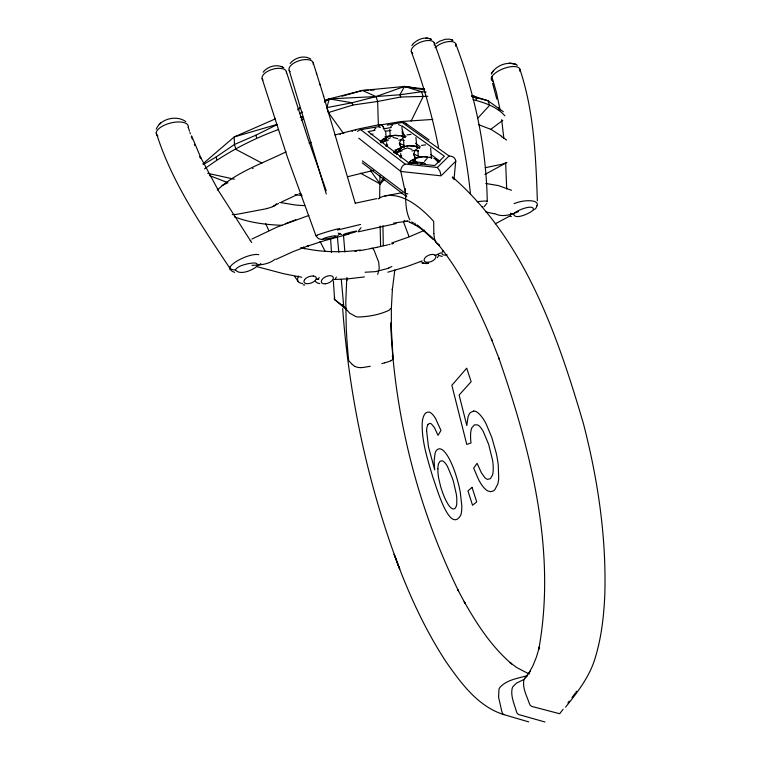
<?xml version="1.0" encoding="UTF-8"?>
<svg xmlns="http://www.w3.org/2000/svg" width="761" height="761" viewBox="0 0 761 761"><rect width="100%" height="100%" fill="white"/><g stroke="black" fill="none" stroke-linecap="round" stroke-linejoin="round"><path stroke-width="1.14" d="M426.598 430.631L428.453 446.755L434.693 469.841L434.103 461.014L435.035 453.442A31.791 9.845 75.3 0 1 436.472 450.303C441.095 445.337 446.222 453.661 448.381 457.237C453.299 465.96 456.334 475.596 458.778 485.261A41.104 12.661 75.3 0 1 460.319 492.567L461.794 505.675A30.84 9.56 75.2 0 1 461.623 510.84A31.762 9.845 75.2 0 1 460.862 514.94C449.351 535.706 435.292 482.75 433.009 477.756C427.825 460.015 421.689 441.913 422.193 423.192C422.46 419.102 423.82 411.026 429.499 412.177A27.463 8.485 75.9 0 1 432.486 414.374A27.377 8.466 75.9 0 1 435.653 418.74L440.98 430.488L438.032 435.321L434.322 427.406L431.525 424.067A17.18 5.298 75.9 0 0 429.651 423.43L428.576 423.953A22.288 6.878 75.8 0 0 427.967 424.686M379.672 198.212L379.939 175.715M396.776 154.578L396.871 152.59L399.582 149.051L402.388 146.863L408.895 145.693L415.316 146.217L419.701 147.843M393.028 357.927L393.037 358.383A9.256 3.824 -5.1 0 1 392.895 358.945A7.543 3.12 -5 0 1 391.211 360.533L390.992 360.647M346.788 278.069L345.779 301.908L346.255 327.991A266.521 83.044 75.6 0 0 348.671 360.581L352.248 364.443M453.984 179.72L455.715 161.256L441.913 175.03M394.835 269.936L392.334 289.741L392.429 288.78L391.354 308.291L391.373 329.037L393.047 358.241M235.358 269.803C239.591 275.91 253.451 270.136 257.694 265.541C257.713 261.365 250.75 263.439 247.943 263.734C243.539 264.933 238.126 265.827 235.358 269.803A5.593 5.08 19.6 0 1 229.232 267.301C201.028 224.79 171.482 181.86 156.233 132.652A16.466 7.125 -14.2 0 1 173.527 122.407A16.466 7.125 -14.2 0 1 188.262 127.315L189.518 131.225M343.582 133.517L328.391 112.571L326.821 107.615L329.304 98.901L362.398 90.464L404.471 86.459L424.467 88.932M576.438 691.264L576.02 692.187M156.224 129.151C160.495 118.526 176.913 114.863 185.827 121.636M486.897 203.32L484.205 206.564M491.283 74.159C495.421 65.617 507.14 61.051 515.996 64.523L513.761 63.62L509.166 63.306L513.761 63.62L517.356 65.303M336.391 277.033L335.135 279.258M361.037 227.71L358.65 230.735M390.355 308.547L390.06 309.185A8.799 3.986 -3.2 0 1 389.052 310.25C379.577 314.75 368.676 316.69 358.222 316.985A8.847 4.024 -3.7 0 1 355.967 316.633L349.67 313.151L342.583 305.094A4.899 2.197 -3.9 0 1 342.374 304.609M383.335 177.57L380.186 183.972L360.505 173.213M411.111 121.085L423.173 96.571L421.556 91.739L404.471 86.459L376.029 96.552L352.115 102.764L326.821 107.615M413.252 87.962L404.471 86.459L399.944 94.754L400.686 97.008L427.844 96.314M437.451 257.665L438.326 256.134M319.201 277.603L317.946 279.477M424.438 161.408L427.206 158.383M374.165 129.579L375.829 128.105M217.313 190.06C236.214 172.062 263.011 163.225 286.05 151.839M527.601 675.445L524.557 678.631A8.923 8.19 50 0 0 523.806 680.448C522.493 688.096 526.507 695.402 528.962 702.441A96.761 86.221 50.3 0 0 529.846 704.562A3.377 3.101 52.3 0 0 530.436 705.495L531.958 706.474L559.696 713.732L563.121 709.214M340.043 233.266L338.217 235.349M533.423 209.751C534.232 203.235 515.539 210.835 513.761 213.717C513.704 220.69 530.94 213.175 533.423 209.751A5.146 4.461 37.7 0 0 536.705 205.974M491.825 72.904L493.547 70.44M411.834 45.631L412.823 44.224M371.301 248.476L372.557 248.219L374.136 250.426L378.712 262.212L379.244 268.5L377.684 274.417M411.33 163.672L414.07 160.029L416.885 157.746L423.516 156.528L431.972 157.784M565.537 707.169C578.065 691.587 590.641 675.311 595.853 655.649C601.628 635.958 603.863 615.449 604.795 595.007C606.527 537.095 597.851 479.24 583.335 423.278C557.214 334.45 524.567 239.791 452.662 177.199M567.896 702.907L569.257 701.109M571.968 697.533L575.345 693.071M524.919 678.061L530.569 670.831L528.857 673.105L532.881 665.827L536.438 657.038L539.463 646.802L538.769 649.285C556.681 551.345 530.883 450.255 498.778 357.936L499.302 359.259L491.425 339.149L492.063 340.766C477.718 306.445 461.128 272.505 437.47 243.53M263.106 72.219C267.691 66.207 277.289 63.601 283.863 67.815M390.821 126.526L392.543 125.137M290.122 63.515C294.745 57.56 304.276 54.821 310.83 59.13M477.556 118.402L489.599 105.341L488.01 100.737L471.753 95.591M413.042 43.967C417.342 39.363 424.895 36.309 430.907 39.201L429.994 38.763L431.392 39.334M385.066 178.816L380.186 183.972L370.521 170.645M275.235 259.101C268.947 264.438 259.843 265.151 251.929 265.342M408.4 163.558C412.852 157.946 420.804 156.072 427.615 157.089M394.074 152.533L397.08 149.432L402.388 146.863L404.139 146.883M380.386 141.984C386.274 134.887 397.347 133.746 405.461 137.408M159.163 124.452L160.742 122.882M357.575 131.472A5.593 5.07 -57.2 0 1 360.781 129.693L405.137 164.062L437.318 167.468L449.114 155.957L402.16 122.483L387.216 125.089M378.854 125.213L400.904 121.56L432.876 119.429M378.892 125.204L380.414 124.519M380.395 141.517L383.335 138.968L385.732 138.559L388.529 136.457L391.725 135.886M202.911 163.824L234.236 136.932L275.463 118.83M394.055 152.019L397.08 149.432L399.582 149.051L402.15 150.992M408.334 163.006L411.454 160.381L414.07 160.029L416.752 162.064L417.58 163.872M274.826 205.299L275.71 204.557A10.882 9.693 22.2 0 0 276.462 203.748M204.538 168.904C226.997 152.248 252.348 139.101 278.602 129.475M436.005 43.558L439.382 41.313L445.318 39.268L449.494 39.153L452.481 40.19M490.465 129.579L502.736 120.362M297.637 109.898L300.414 107.872L298.245 108.823M203.273 164.576L216.067 157.023L234.455 144.476L255.848 135.22L277.099 124.614M324.348 102.174L329.304 98.901L376.029 96.552L399.944 94.754L421.556 91.739L426.141 92.024M388.186 139.035L390.355 137.798M412.148 163.149L415.411 161.047M394.854 153.494L400.866 150.022M402.284 149.689L407.23 147.986L412.062 149.356M420.405 164.462L423.392 162.635L425.466 163.653M379.501 197.898C391.582 191.82 405.946 197.822 415.953 205.223A266.54 83.054 75.6 0 1 433.675 221.394L433.827 233.475M222.098 185.522L226.417 183.43M518.602 211.577C511.43 214.592 502.022 217.751 494.717 213.508M385.722 146.093L387.701 144.951M399.658 156.823L401.694 155.663M506.95 162.435L484.871 174.497M407.582 221.08L405.642 221.527L404.12 220.367M408.324 163.32L410.274 162.293M495.335 223.753L510.555 215.639M298.341 109.004L300.414 107.872M252.652 168.628L253.166 168.352M394.065 152.343L395.996 151.353L396.034 151.934M272.685 206.583L278.602 203.472M251.92 239.049L277.08 227.063L308.871 215.449M281.627 201.941L297.532 194.502M299.473 113.589L302.669 112.019M325.042 101.004L329.304 98.901L352.115 102.764L352.857 105.047L377.637 101.46L400.686 97.008M276.195 259.292L293.251 251.558L308.738 245.679L306.949 246.298L323.606 240.904L348.89 234.055M380.433 141.85L381.356 141.86M381.09 142.897L386.959 139.482L385.732 138.559L383.04 141.993L388.186 140.414M434.969 255.544L440.743 252.899M424.724 230.203L408.876 237.004L391.82 242.968M506.094 162.835L503.069 163.919A57.655 49.246 33 0 1 501.585 164.338L485.242 167.715M301.194 120.029L303.344 119.125L302.545 116.566L300.329 117.251M410.312 162.873L409.237 162.864M523.692 679.611L516.557 683.064L512.971 686.603A8.723 8.086 72.6 0 0 512.163 688.42C510.555 695.954 514.046 703.392 516.101 710.508A94.012 85.337 69.9 0 0 516.862 712.638A3.301 3.054 74.5 0 0 517.385 713.571L518.793 714.56L545.009 722.008M388.89 268.186L375.468 271.639L365.042 272.238M422.222 260.937L406.193 266.807L387.844 272.2M285.289 223.705L295.772 219.786M418.626 157.717L420.196 157.137M401.703 193.684L402.046 193.579A29.289 9.389 83 0 1 402.179 193.551M227.444 183.04L227.986 182.84M309.061 143.135L311.201 142.402M324.861 100.281L329.304 98.901M328.391 112.571L352.857 105.047M396.871 152.59L401.095 151.315M412.414 163.349L416.752 162.064L423.392 162.635M277.042 124.414L234.236 136.932L234.455 144.476L235.939 149.403L261.984 163.12M334.983 134.963L358.907 128.866L379.825 124.604M421.499 145.408L425.589 144.894M337.437 230.05L360.543 224.457M370.959 134.611L373.052 134.022M250.169 240.609L250.702 240.457M330.845 99.33L334.222 98.378M342.117 96.162L362.398 90.464L368.286 90.255M407.021 134.887L411.035 134.393M347.701 176.704L373.461 170.369M384.771 362.835L381.879 363.596M339.986 134.336L340.614 134.164M343.163 133.498L343.801 133.327M266.702 208.676L237.261 214.25A62.316 54.887 19.6 0 1 235.491 214.44L232.295 214.612M390.307 136.514L394.911 135.325L398.888 135.896M406.051 146.407L408.895 145.693L415.316 146.217L417.922 148.138L415.173 150.345L411.901 150.944M393.076 243.606L391.734 243.92M352.048 131.273L352.676 131.12M390.07 244.319L388.738 244.633M387.739 244.871L385.076 245.489M355.216 130.521L355.844 130.369M358.288 231.801L396.139 223.591M384.41 245.641L377.104 247.268M402.436 135.211L403.929 134.878L402.189 129.751M355.349 203.216L376.762 198.602M471.658 96.495L473.932 96L478.07 98.274M376.771 247.335L367.544 249.218M408.276 221.051L393.732 223.068M370.284 366.241L368.467 366.602M527.554 675.549C518.098 678.355 506.731 679.697 499.863 687.44A8.457 7.8 -85.3 0 0 498.988 689.209L498.579 697.133L501.642 710.726A90.73 82.473 -89 0 0 502.26 712.791A3.187 2.93 -84 0 0 502.707 713.704L504.01 714.665L528.686 721.885M384.904 195.958L402.179 192.657M366.564 249.408L363.292 250.017M362.645 250.141L359.401 250.721M398.783 140.157L400.923 139.777L404.196 140.405M384.923 136.799L390.735 135.772M375.04 130.369L368.048 131.586L408.667 162.797L434.74 165.556L444.367 156.224L401.827 125.679L402.055 129.123M383.192 128.942L391.344 127.515M360.781 129.693L379.168 126.488M356.814 251.168L354.892 251.491M384.743 130.112L385.142 131.244L391.011 130.397M364.433 276.928L347.254 278.926L333.965 279.487M428.576 263.258L422.65 263.125M428.262 263.306L426.17 263.591L426.655 263.525M360.419 249.998C340.576 252.804 320.219 252.186 300.681 247.629M473.751 410.997L470.384 412.576A34.521 11.662 75.6 0 0 467.948 417.428L466.807 425.523L459.121 395.035L471.145 381.708L466.721 368.172L451.863 385.304L466.759 444.443L471.011 442.94A26.369 8.885 75.5 0 1 470.726 432.457A22.84 7.686 75.5 0 1 471.915 427.692L474.455 424.857L477.623 424.904A21.631 7.306 75.6 0 1 480.096 426.883A22.982 7.753 75.5 0 1 483.178 431.278L488.676 444.453L492.586 460.329A25.96 8.752 75.4 0 1 493.214 466.55L493.185 470.84A22.716 7.667 75.4 0 1 492.51 475.026L490.379 478.669L487.544 479.363A20.766 7.001 75.4 0 1 484.747 477.508L481.266 472.552L477.109 463.335L473.665 468.148L478.669 479.791A33.494 11.263 75.4 0 0 482.645 486.127A35.196 11.853 75.4 0 0 484.015 487.782A33.722 11.348 75.4 0 0 488.039 491.045L490.569 491.682L492.985 491.092A52.928 17.826 75.6 0 0 494.831 489.703L497.789 484.015A34.939 11.805 75.4 0 0 498.693 478.289L498.284 465.475A42.397 14.269 75.5 0 0 496.162 452.814L491.787 437.413L486.098 423.791A35.853 12.109 75.5 0 0 482.312 417.589L481.532 416.562A39.41 13.298 75.5 0 0 479.211 413.946L477.033 412.158A32.951 11.139 75.6 0 0 473.751 410.997M370.636 90.169L374.174 90.045M379.092 127.239L380.519 127.239M425.989 38.136L427.863 38.164M321.884 239.506L318.678 238.773L316.348 236.49M393.028 137.37L397.737 138.702M282.283 225.323C266.036 224.752 249.57 222.745 234.34 216.78M485.803 183.487L498.303 185.57L511.573 190.298M316.405 278.935L318.745 279.116M358.726 138.16L400.8 171.463L441.095 175.839L439.887 171.044L437.318 167.468M422.384 89.17L424.714 89.427M485.784 211.919L494.45 213.831M473.028 99.615C484.396 102.602 496.99 106.664 504.895 115.872M407.877 193.836L405.575 193.513L362.379 160.866M301.794 277.27L283.615 273.722L256.79 266.607M442.217 256.447L438.612 255.392M404.471 86.459L423.906 89.827M295.106 194.464L302.136 195.71M303.144 284.757L304.79 285.061M418.512 150.982L415.173 150.345L413.67 153.998L415.535 158.849L413.67 153.998L419.064 156.386M341.546 234.616L338.236 233.113M207.696 173.308L234.302 179.206M299.063 193.57L301.375 194.084M279.715 202.436L295.192 204.966A152.676 59.729 -18.4 0 0 304.695 205.632M414.612 223.277L415.259 223.439M472.258 96.666L488.01 100.737L503.316 111.705M416.619 147.177L419.758 147.986M401.171 135.819L404.471 137.275M424.248 263.525L421.917 262.925L423.62 263.373M437.451 161.532L438.469 161.855L436.243 160.371L435.72 159.173L433.846 158.478M478.717 124.718L491.149 129.456L501.746 136.257M504.01 714.665C477.908 706.598 460.824 682.893 445.851 661.499C424.096 628.158 407.687 591.611 394.141 554.255L399.715 569.209C368.105 485.718 349.194 397.546 342.669 308.547M234.626 272.371L231.848 271.22M410.407 222.488L409.028 222.003L416.067 225.304L414.888 224.647L422.269 229.556L432.895 239.201M227.206 182.431L209.408 175.544M381.099 124.671L381.508 124.909M510.365 216.114L511.392 216.514M281.123 66.416L282.569 66.987M501.252 136.523L505.685 139.301M438.45 161.418L439.335 161.779M452.947 40.304L451.13 39.505M529.199 674.018L516.757 667.587L509.918 662.47L511.696 663.915C491.644 646.821 477.08 624.41 464.2 601.685L465 603.178L457.884 589.851L458.607 591.183C417.713 507.882 394.398 415.677 390.65 322.968M404.7 145.665L399.411 143.325L400.923 139.777L403.672 137.655L402.417 136.742M362.398 90.464L376.029 96.552L377.637 101.46L378.369 125.032M412.833 222.583L413.404 222.849M398.469 124.566L400.619 125.613M355.14 366.469L356.348 366.973A9.046 3.757 -5.4 0 0 357.08 367.202A7.534 3.13 -5.5 0 0 360.676 367.573M381.29 124.794L382.469 125.86M439.202 161.475L435.72 159.173L438.992 162.036M405.87 123.415L429.033 139.862M406.117 136.476L402.35 133.717L402.189 131.32M415.554 143.363L420.272 146.806M430.64 154.388L440.077 161.275M430.098 157.089L431.468 158.088M333.356 280.78L334.593 299.549L342.003 305.19M362.265 162.892L406.384 196.538M417.237 224.923L431.753 237.299L439.335 245.632M334.593 299.549L343.848 307.473A4.813 2.644 -30.4 0 0 346.322 308.234M505.941 139.548L506.436 140.062M381.936 125.318L383.087 126.764M382.479 125.946L383.534 127.544M294.612 276.367L298.283 281.732M251.701 242.607L218.683 191.03L200.457 157.061M452.338 177.009L452.89 178.103A5.936 5.089 -52.5 0 1 452.995 178.502M409.884 219.919C405.042 210.255 405.889 198.954 405.233 188.414M303.62 246.906L304.752 248.857M383.43 127.429L383.801 128.048M325.023 251.035L320.02 241.38M383.753 128.057L384.143 128.752M199.648 156.604L200.295 158.003M265.618 223.487L268.88 230.678M200.971 158.126L191.591 135.848M194.331 144.314L194.864 145.627M315.929 235.701L287.43 157.251L262.117 78.611M408.923 236.338L403.492 221.841M192.295 139.063L191.325 136.447M326.231 190.688L307.796 138.121L286.374 71.734M455.706 43.805C474.845 94.136 486.403 147.472 487.24 201.408M434.208 42.806C452.424 91.643 465.323 142.564 470.517 194.483M411.273 51.453C422.574 82.74 432.248 114.683 438.498 147.387M498.407 107.71L499.235 110.098M434.95 240.105L435.73 241.931A11.472 9.322 -43.2 0 0 436.272 242.797A9.541 7.762 -43.1 0 0 439.611 245.128M475.673 97.589L476.529 100.091M189.955 132.528L190.402 133.831M519.706 71.087A15.191 6.098 -20.8 0 0 509.004 67.035A15.191 6.098 -20.8 0 0 491.872 76.68L496.476 92.68L500.11 109.984M519.773 68.909C534.032 111.287 535.801 156.471 537.371 200.761M316.433 73.142L320.21 85.165M289.151 70.25L326.279 193.998M319.915 84.214L323.691 96.343M313.199 62.744L316.747 74.15M323.415 95.458L355.273 203.368M255.848 135.22L256.657 137.884M492.557 83.339L496.781 99.073M216.067 157.023L216.837 159.601M415.944 137.494L416.819 146.968M430.621 148.072L431.468 157.727M400.8 171.463L405.575 193.513A5.86 3.929 -74.8 0 0 406.774 196.757M501.651 119.667L503.83 138.083M337.294 235.834L338.807 252.272M341.27 279.287L343.848 307.473M343.411 234.455L344.885 252.024M347.035 277.794L347.225 280.143M386.607 142.678L386.845 146.093M385.722 131.786L386.188 138.483M389.775 129.494L390.231 136.181M400.676 153.418L400.98 158.06M330.588 238.574L331.511 252.642M403.53 139.853L404.043 147.796M417.932 150.488L418.341 157.422M505.656 162.825L506.712 189.051M380.148 226.017L380.595 246.012M382.954 225.627L383.278 245.689M492.814 81.208A15.191 6.098 -20.8 0 1 491.872 76.68M513.761 213.717A5.165 4.509 36.9 0 1 510.431 213.251M536.952 205.87A15.791 5.774 -12.2 0 1 536.743 206.164M514.094 203.606A15.781 5.774 -12.2 0 1 530.617 200.761A15.781 5.774 -12.2 0 1 537.18 205.318M188.262 127.315A16.466 7.125 -14.2 0 1 188.214 127.496M157.927 136.067A16.466 7.125 -14.2 0 1 156.243 132.652M231.439 270.355A16.875 5.146 -23.6 0 1 229.955 267.082M230.031 267.063A16.866 5.146 -23.6 0 1 243.301 257.846A16.866 5.146 -23.6 0 1 258.797 254.707M260.814 263.468A5.555 5.042 21.4 0 1 257.808 265.275M447.202 254.792A6.297 3.092 -23.7 0 1 442.265 254.26A6.297 3.092 -23.7 0 1 443.435 250.474M438.241 254.593A11.405 6.811 -22.7 0 1 438.108 254.83M421.194 261.774A11.405 6.868 -24.3 0 1 420.319 261.442M412.785 53.318A12.271 5.641 -21.1 0 1 420.928 42.045A12.271 5.641 -21.1 0 1 434.217 45.184M434.997 47.772A12.138 5.508 -21.5 0 1 449.114 41.513A12.138 5.508 -21.5 0 1 455.563 46.231M482.341 206.707A6.754 0.856 -14.1 0 1 482.303 207.382M477.176 201.732A12.252 1.18 -8.5 0 1 486.878 201.741M262.992 80.057A12.604 6.069 -16.3 0 1 272.276 69.375A12.604 6.069 -16.3 0 1 286.412 72.942M330.664 238.098A7.315 0.828 -11.7 0 1 323.064 239.163M322.569 239.287A7.001 0.913 -13.4 0 1 328.704 236.89A7.001 0.913 -13.4 0 1 336.086 235.948A7.001 0.913 -13.4 0 1 330.959 238.212M317.242 235.387A12.794 0.542 -15.8 0 1 317.014 235.434M315.929 235.767A12.69 0.609 -16.6 0 1 326.412 232.038A12.69 0.609 -16.6 0 1 339.634 228.528M290.207 71.715A12.595 6.069 -17 0 1 299.168 60.709A12.595 6.069 -17 0 1 313.247 64.447M319.82 283.587A11.691 6.763 -26.8 0 1 315.349 281.113M304.476 279.639A6.811 3.624 -19.4 0 1 313.361 276.015M313.332 276.053A6.516 3.301 -20.4 0 1 315.492 280.181A6.516 3.301 -20.4 0 1 307.054 283.701A6.516 3.301 -20.4 0 1 304.685 279.658M302.564 283.53A11.796 6.402 -26.9 0 1 298.635 275.977M426.588 430.612A20.195 6.231 75.8 0 1 427.967 424.667M334.479 299.606A5.051 2.73 -27.4 0 1 334.764 297.294M412.291 222.269A10.521 9.065 -49.1 0 1 411.777 221.917M392.248 356.167A30.411 12.585 -5.4 0 1 393.114 357.917M391.106 360.704A22.935 9.408 -5.2 0 1 384.714 362.778M368.419 366.536A22.602 9.303 -5.5 0 1 360.676 367.668M355.083 366.488A31.011 12.794 -5.1 0 1 352.295 364.424M392.8 243.739A37.869 11.843 78 0 1 393.009 243.396M391.877 266.493A21.574 20.157 28.1 0 1 388.738 267.786M434.873 240.143A39.543 31.933 -44.7 0 1 433.894 233.465M378.141 198.982A41.674 12.794 78.5 0 1 379.53 198.031M402.16 122.483A5.555 4.956 -59 0 1 406.878 124.576M449.133 156.1A6.145 5.888 -8.7 0 1 455.868 161.246M400.686 171.501A6.278 4.414 -74.1 0 1 405.147 164.205M437.594 161.275A17.693 5.803 -3.3 0 1 438.583 161.674M394.131 152.581A17.294 5.546 -3.5 0 1 395.092 152.048M396.681 149.869A16.913 5.308 -3.6 0 1 395.007 149.984M380.5 142.079A16.923 5.308 -3.6 0 1 381.442 141.575M274.978 205.499A29.66 26.302 21.6 0 1 266.654 208.514M437.87 468.805L437.955 472.429A21.232 6.564 75.3 0 0 438.726 478.526L440.609 486.441A32.856 10.235 75.3 0 0 441.599 489.656A31.087 9.674 75.3 0 0 446.003 500.557L447.934 504.039A21.137 6.545 75.2 0 0 450.969 507.825A21.546 6.668 75.2 0 0 455.211 508.177L456.124 506.626A18.54 5.746 75.2 0 0 456.762 503.658L456.8 498.541A21.641 6.697 75.2 0 0 456.362 494.365L453.575 482.084A42.15 12.861 75.2 0 0 452.291 477.994L447.516 466.55A20.471 6.335 75.3 0 0 446.203 464.429A21.042 6.507 75.3 0 0 444.909 462.764L444.5 462.317A19.158 5.926 75.3 0 0 442.179 460.814L440.486 461.08A26.911 8.323 75.2 0 0 439.592 461.879L438.688 463.525A20.614 6.373 75.3 0 0 437.955 467.235L437.87 468.805M472.048 487.373L467.939 490.893L472.543 505.266L476.709 501.88L472.048 487.373M401.218 148.053L399.392 143.325L401.218 148.053M428.148 262.317A6.288 3.415 -22.5 0 0 435.863 256.019A6.288 3.415 -22.5 0 0 426.074 256.761A6.288 3.415 -22.5 0 0 428.148 262.317M346.797 234.217A6.982 0.495 -14.4 0 0 356.852 231.182A6.982 0.495 -14.4 0 0 346.626 233.37A6.982 0.495 -14.4 0 0 346.797 234.217M325.299 283.824A6.449 3.453 -24 0 0 333.27 277.28A6.449 3.453 -24 0 0 323.387 278.136A6.449 3.453 -24 0 0 325.299 283.824"/></g></svg>
